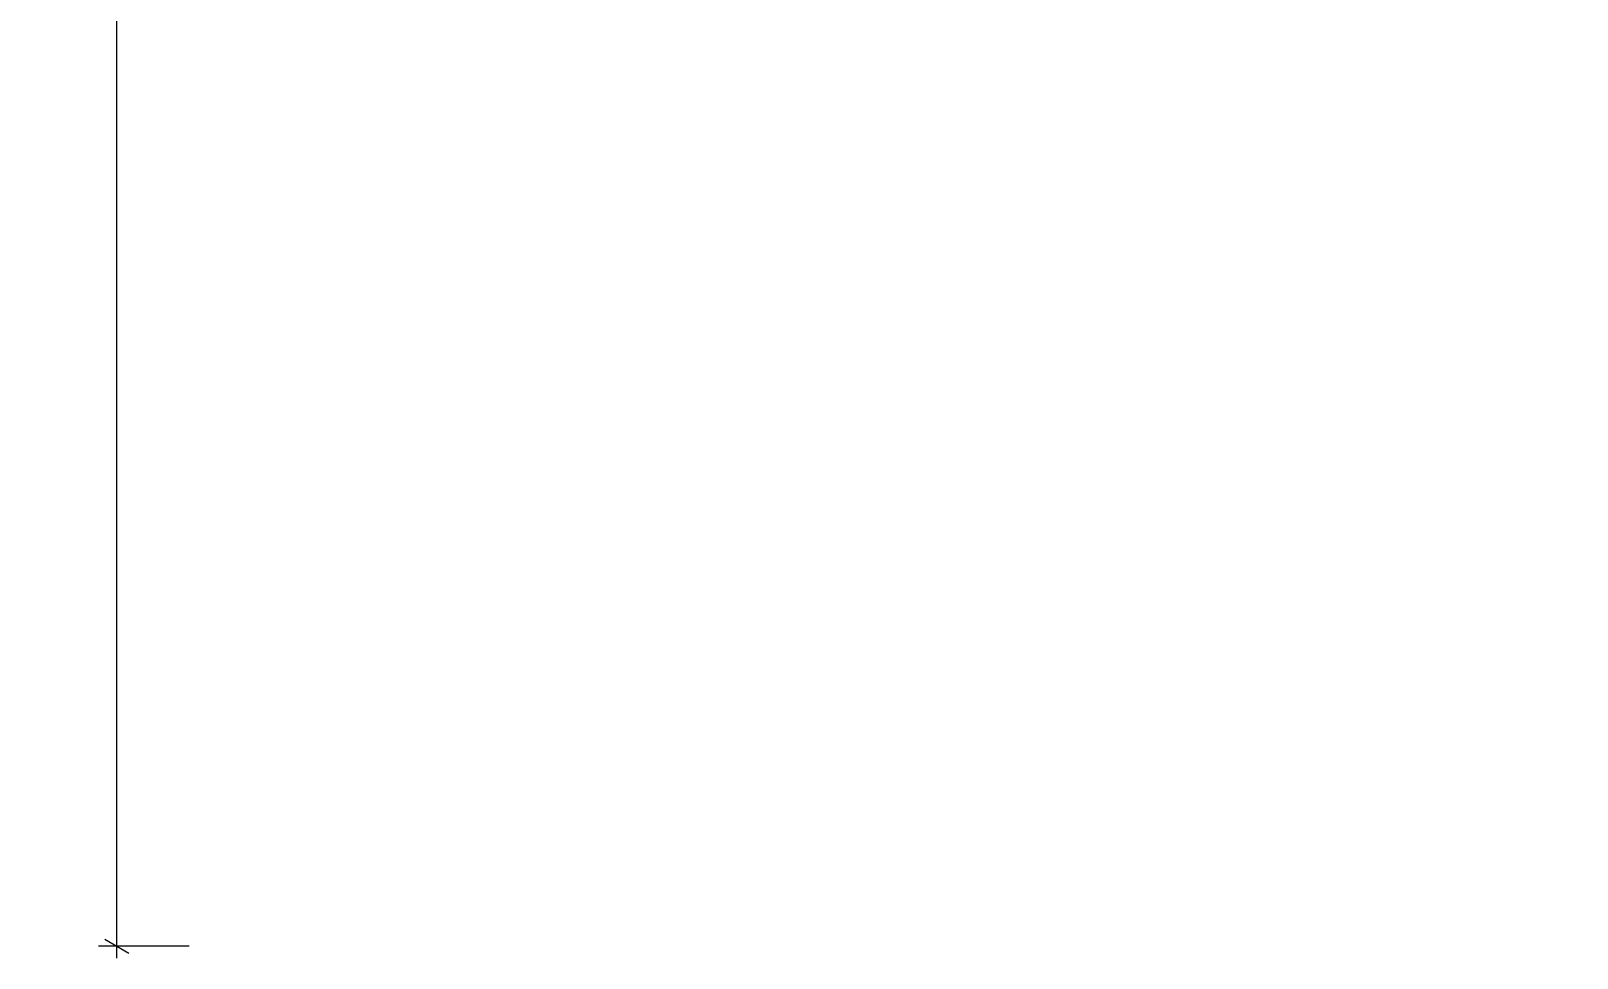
# Model space of a CAD drawing. Header units: metres. Extents: x 501.6 to 576.9, y -200.7 to -181.9.
# Drawn here: x 540.6 to 547.01, y -200.7 to -196.86 of the extents above; entities that cross this region are included whole.
import ezdxf

# ---------------------------------------------------------------- set-up
doc = ezdxf.new("R2010")
doc.units = ezdxf.units.M
doc.header["$MEASUREMENT"] = 0
doc.layers.add('ARQ _ Cota - Parcial Exterior.Consultorio', color=7, linetype='Continuous')
doc.layers.add('ARQ _ Cota - Parcial Exterior.Consultorio_Pluma_Nº__106', color=171, linetype='Continuous', lineweight=15, true_color=0xaaaaff)
doc.layers.add('ARQ _ Cota - Parcial Exterior.Consultorio_Pluma_Nº__15', color=214, linetype='Continuous', lineweight=25)
doc.layers.add('ARQ _ Cota - Parcial Exterior.Consultorio_Pluma_Nº__43', color=5, linetype='Continuous', lineweight=0)
doc.styles.add('Estilo_Generado_2', font='GOTHICB.TTF')
doc.dimstyles.new('Estilo_Generado__1', dxfattribs={"dimtxt": 0.2, "dimasz": 0.076, "dimexe": 0.18, "dimexo": 0.3, "dimgap": 0.09, "dimtad": 0, "dimtih": 1, "dimtoh": 1, "dimzin": 0, "dimdsep": 46, "dimtxsty": 'Estilo_Generado_2', "dimblk": 'ARROWHEAD_2', "dimblk1": 'ARROWHEAD_2', "dimblk2": 'ARROWHEAD_2', "dimcen": 0.09, "dimclrd": 171, "dimclre": 171, "dimclrt": 214, "dimazin": 0, "dimtfac": 1, "dimtdec": 4, "dimtmove": 0, "dimatfit": 3, "dimfxl": 1, "dimtolj": 1, "dimtzin": 0, "dimarcsym": 0})

# ---------------------------------------------------------------- blocks, each defined once
blk = doc.blocks.new('*D89')
at = {"layer": 'ARQ _ Cota - Parcial Exterior.Consultorio_Pluma_Nº__106', "color": 161, "linetype": 'Continuous', "lineweight": 15, "true_color": 0xaaaaff, "transparency": 16777216}
for p, q in [((540.9515, -182.8087), (540.9515, -182.7598)), ((541.2515, -182.8087), (540.8765, -182.8087)), ((540.9515, -191.6088), (540.9515, -182.8087)), ((540.9515, -200.6487), (540.9515, -191.8486)), ((541.2515, -200.6487), (540.8765, -200.6487)), ((540.9515, -200.6976), (540.9515, -200.6487))]:
    blk.add_line(p, q, dxfattribs=at)
at = {"layer": 'ARQ _ Cota - Parcial Exterior.Consultorio_Pluma_Nº__43', "color": 5, "linetype": 'Continuous', "lineweight": 0, "transparency": 16777216}
for p, q in [((541.0015, -182.8376), (540.9015, -182.7799)), ((540.9015, -200.6199), (541.0015, -200.6776))]:
    blk.add_line(p, q, dxfattribs=at)
at = {"layer": 'ARQ _ Cota - Parcial Exterior.Consultorio_Pluma_Nº__15', "color": 214, "lineweight": 25, "transparency": 16777216, "insert": (540.5958, -191.8287), "char_height": 0.2, "attachment_point": 7, "style": 'Estilo_Generado_2'}
blk.add_mtext('\\A1;17.84', dxfattribs=at)
blk = doc.blocks.new('ARROWHEAD_2')
at = {"color": 0, "linetype": 'Continuous', "lineweight": 0}
for p, q in [((0, 0), (-1, 0)), ((-0.378, -0.655), (0.378, 0.655))]:
    blk.add_line(p, q, dxfattribs=at)

msp = doc.modelspace()

# ---------------------------------------------------------------- dimensions: what is measured, and where the dimension line sits
at = {"layer": 'ARQ _ Cota - Parcial Exterior.Consultorio', "color": 161, "linetype": 'Continuous', "lineweight": 15, "true_color": 0xaaaaff}
dim = msp.add_linear_dim(base=(540.9515, -182.8087), p1=(554.9484, -200.6487), p2=(576.3584, -182.8087), angle=90, dimstyle='Estilo_Generado__1', dxfattribs=at)
dim.commit()
dim.dimension.update_dxf_attribs({"geometry": '*D89', "text_midpoint": (540.9318, -191.7287), "dimtype": 160})

doc.saveas('drawing.dxf')
